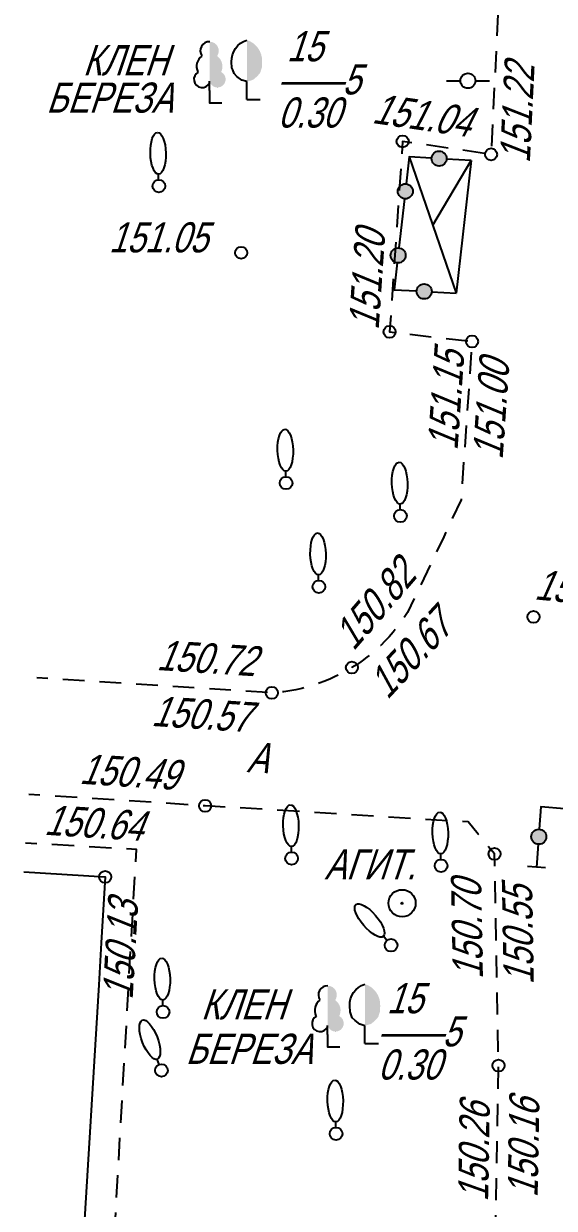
# Model space of a CAD drawing. Header units: metres. Extents: x 4400 to 4556, y 11262 to 11402.
# Drawn here: x 4400.45 to 4418.06, y 11306.5 to 11345.81 of the extents above; entities that cross this region are included whole.
import ezdxf
from ezdxf.enums import TextEntityAlignment as Align

# ---------------------------------------------------------------- set-up
doc = ezdxf.new("R2010")
doc.units = ezdxf.units.M
doc.header["$MEASUREMENT"] = 0
for name, color, linetype, lineweight in [('Внутреннее заполнение', 7, 'Continuous', 25), ('Выгребные ямы', 7, 'Continuous', 25), ('Горизонтали', 7, 'Continuous', 25), ('Граница улицы', 7, 'Continuous', 25), ('Здания', 7, 'Continuous', 25), ('Леса и газоны', 7, 'Continuous', 25), ('Ограды', 7, 'Continuous', 25), ('Отдельно стоящее дерево', 7, 'Continuous', 25), ('Памятники', 7, 'Continuous', 25), ('Фонтаны', 7, 'Continuous', 25), ('Части зданий', 7, 'Continuous', 25)]:
    doc.layers.add(name, color=color, linetype=linetype, lineweight=lineweight)
doc.styles.add('Style-RUSSIAN_1251 I 0.32289', font='RUSSIAN_1251.shx', dxfattribs={"oblique": 18.5})

# ---------------------------------------------------------------- blocks, each defined once
blk = doc.blocks.new('PIKET_19')
at = {"layer": 'Горизонтали', "color": 7, "linetype": 'Continuous', "lineweight": 25}
blk.add_arc((0, 0), 0.2, 0, 360, dxfattribs=at)
blk = doc.blocks.new('PIKET_22')
at = {"layer": 'Горизонтали', "color": 7, "linetype": 'Continuous', "lineweight": 25}
blk.add_arc((0.00014, 0.00018), 0.2, 0, 359.999994, dxfattribs=at)
blk = doc.blocks.new('PIKET_27')
at = {"layer": 'Горизонтали', "color": 7, "linetype": 'Continuous', "lineweight": 25}
blk.add_arc((0.00026, -0.00008), 0.2, 0, 359.999994, dxfattribs=at)
blk = doc.blocks.new('SIFON_1')
at = {"layer": 'Фонтаны', "color": 7, "linetype": 'Continuous', "lineweight": 25}
for p, q in [((-0.714, 0), (-0.25, 0)), ((0.25, 0), (0.714, 0))]:
    blk.add_line(p, q, dxfattribs=at)
blk.add_arc((0, 0), 0.25, 0, 360, dxfattribs=at)
blk = doc.blocks.new('PIKET_29')
at = {"layer": 'Горизонтали', "color": 7, "linetype": 'Continuous', "lineweight": 25}
blk.add_arc((0.00006, -0.00008), 0.2, 0, 359.999994, dxfattribs=at)
blk = doc.blocks.new('PIKET_30')
at = {"layer": 'Горизонтали', "color": 7, "linetype": 'Continuous', "lineweight": 25}
blk.add_arc((0, 0), 0.2, 0, 360, dxfattribs=at)
blk = doc.blocks.new('PIKET_31')
at = {"layer": 'Горизонтали', "color": 7, "linetype": 'Continuous', "lineweight": 25}
blk.add_arc((0, 0), 0.2, 0, 360, dxfattribs=at)
blk = doc.blocks.new('PIKET_32')
at = {"layer": 'Горизонтали', "color": 7, "linetype": 'Continuous', "lineweight": 25}
blk.add_arc((0, 0), 0.2, 0, 360, dxfattribs=at)
blk = doc.blocks.new('msdElementTypeLineString_2')
at = {"layer": 'Ограды', "linetype": 'Continuous', "lineweight": 25}
h = blk.add_hatch(color=7, dxfattribs=at)
edge = h.paths.add_edge_path()
edge.add_arc((1.739, 4.719), 0.25, 0, 360)
h = blk.add_hatch(color=7, dxfattribs=at)
edge = h.paths.add_edge_path()
edge.add_arc((0.619, 3.634), 0.25, 0, 360)
h = blk.add_hatch(color=7, dxfattribs=at)
edge = h.paths.add_edge_path()
edge.add_arc((0.379, 1.506), 0.25, 0, 360)
h = blk.add_hatch(color=7, dxfattribs=at)
edge = h.paths.add_edge_path()
edge.add_arc((1.243, 0.311), 0.25, 0, 360)
at = {"layer": 'Ограды', "color": 7, "linetype": 'Continuous', "lineweight": 25}
for p, q in [((2.808, 4.659), (1.989, 4.705)), ((0.591, 3.386), (0.407, 1.755)), ((1.492, 0.297), (2.311, 0.251))]:
    blk.add_line(p, q, dxfattribs=at)
at = {"layer": 'Ограды', "color": 7, "linetype": 'Continuous', "lineweight": 25, "flags": 128}
for points in [[(1.49, 4.733), (0.747, 4.774), (0.647, 3.883)], [(0.351, 1.258), (0.25, 0.366), (0.993, 0.325)]]:
    blk.add_lwpolyline(points, dxfattribs=at)
at = {"layer": 'Ограды', "color": 7, "linetype": 'Continuous', "lineweight": 25}
for centre in [(1.739, 4.719), (1.739, 4.719), (0.619, 3.634), (0.619, 3.634), (0.379, 1.506), (0.379, 1.506), (1.243, 0.311), (1.243, 0.311)]:
    blk.add_circle(centre, 0.25, dxfattribs=at)
blk = doc.blocks.new('msdElementTypeLineString_5')
at = {"layer": 'Ограды', "linetype": 'Continuous', "lineweight": 25}
h = blk.add_hatch(color=7, dxfattribs=at)
edge = h.paths.add_edge_path()
edge.add_arc((1.424, 2.17), 0.25, 0, 360)
h = blk.add_hatch(color=7, dxfattribs=at)
edge = h.paths.add_edge_path()
edge.add_arc((11.375, 2.307), 0.25, 0, 360)
h = blk.add_hatch(color=7, dxfattribs=at)
edge = h.paths.add_edge_path()
edge.add_arc((3.438, 2.022), 0.25, 0, 360)
h = blk.add_hatch(color=7, dxfattribs=at)
edge = h.paths.add_edge_path()
edge.add_arc((5.453, 1.874), 0.25, 0, 360)
h = blk.add_hatch(color=7, dxfattribs=at)
edge = h.paths.add_edge_path()
edge.add_arc((7.467, 1.726), 0.25, 0, 360)
h = blk.add_hatch(color=7, dxfattribs=at)
edge = h.paths.add_edge_path()
edge.add_arc((9.447, 1.879), 0.25, 0, 360)
h = blk.add_hatch(color=7, dxfattribs=at)
edge = h.paths.add_edge_path()
edge.add_arc((13.312, 1.733), 0.25, 0, 360)
h = blk.add_hatch(color=7, dxfattribs=at)
edge = h.paths.add_edge_path()
edge.add_arc((0.325, 1.258), 0.25, 0, 360)
h = blk.add_hatch(color=7, dxfattribs=at)
edge = h.paths.add_edge_path()
edge.add_arc((15.255, 1.193), 0.25, 0, 360)
h = blk.add_hatch(color=7, dxfattribs=at)
edge = h.paths.add_edge_path()
edge.add_arc((17.266, 1.002), 0.25, 0, 360)
at = {"layer": 'Ограды', "color": 7, "linetype": 'Continuous', "lineweight": 25}
for p, q in [((3.189, 2.04), (1.673, 2.152)), ((13.072, 1.804), (11.615, 2.236)), ((7.218, 1.745), (5.702, 1.856)), ((15.009, 1.23), (13.552, 1.662)), ((0.306, 1.009), (0.251, 0.251)), ((17.017, 1.025), (15.504, 1.169)), ((18.271, 0.906), (17.515, 0.978))]:
    blk.add_line(p, q, dxfattribs=at)
at = {"layer": 'Ограды', "color": 7, "linetype": 'Continuous', "lineweight": 25, "flags": 128}
for points in [[(11.136, 2.378), (11.084, 2.394), (9.685, 1.954)], [(1.175, 2.188), (0.397, 2.246), (0.343, 1.507)], [(5.204, 1.893), (3.888, 1.989), (3.688, 2.004)], [(9.208, 1.804), (8.677, 1.638), (7.717, 1.708)]]:
    blk.add_lwpolyline(points, dxfattribs=at)
at = {"layer": 'Ограды', "color": 7, "linetype": 'Continuous', "lineweight": 25}
for centre in [(1.424, 2.17), (1.424, 2.17), (11.375, 2.307), (11.375, 2.307), (3.438, 2.022), (3.438, 2.022), (5.453, 1.874), (5.453, 1.874), (7.467, 1.726), (7.467, 1.726), (9.447, 1.879), (9.447, 1.879), (13.312, 1.733), (13.312, 1.733), (0.325, 1.258), (0.325, 1.258), (15.255, 1.193), (15.255, 1.193), (17.266, 1.002), (17.266, 1.002)]:
    blk.add_circle(centre, 0.25, dxfattribs=at)
blk = doc.blocks.new('PIKET_36')
at = {"layer": 'Горизонтали', "color": 7, "linetype": 'Continuous', "lineweight": 25}
blk.add_arc((0, 0), 0.2, 0, 360, dxfattribs=at)
blk = doc.blocks.new('PIKET_209')
at = {"layer": 'Горизонтали', "color": 7, "linetype": 'Continuous', "lineweight": 25}
blk.add_arc((0, 0), 0.2, 0, 360, dxfattribs=at)
blk = doc.blocks.new('PIKET_212')
at = {"layer": 'Горизонтали', "color": 7, "linetype": 'Continuous', "lineweight": 25}
blk.add_arc((0, 0), 0.2, 0, 360, dxfattribs=at)
blk = doc.blocks.new('PIKET_213')
at = {"layer": 'Горизонтали', "color": 7, "linetype": 'Continuous', "lineweight": 25}
blk.add_arc((0, 0), 0.2, 0, 360, dxfattribs=at)
blk = doc.blocks.new('DEREVO_86')
at = {"layer": 'Отдельно стоящее дерево', "color": 7, "linetype": 'Continuous', "lineweight": 25, "flags": 128}
blk.add_lwpolyline([(-0.007, 0.21), (-0.007, 0.393)], dxfattribs=at)
at = {"layer": 'Отдельно стоящее дерево', "color": 7, "linetype": 'Continuous', "lineweight": 25}
blk.add_arc((0, 0), 0.21, 0, 359.99999, dxfattribs=at)
blk.add_ellipse((-0.0255, 1.088), major_axis=(-0.0185, 0.695), ratio=0.3698286, dxfattribs=at)
blk = doc.blocks.new('DEREVO_87')
at = {"layer": 'Отдельно стоящее дерево', "color": 7, "linetype": 'Continuous', "lineweight": 25, "flags": 128}
blk.add_lwpolyline([(-0.007, 0.21), (-0.007, 0.393)], dxfattribs=at)
at = {"layer": 'Отдельно стоящее дерево', "color": 7, "linetype": 'Continuous', "lineweight": 25}
blk.add_arc((0, 0), 0.21, 0, 359.99999, dxfattribs=at)
blk.add_ellipse((-0.0255, 1.088), major_axis=(-0.0185, 0.695), ratio=0.3698286, dxfattribs=at)
blk = doc.blocks.new('DEREVO_88')
at = {"layer": 'Отдельно стоящее дерево', "color": 7, "linetype": 'Continuous', "lineweight": 25, "flags": 128}
blk.add_lwpolyline([(-0.007, 0.21), (-0.007, 0.393)], dxfattribs=at)
at = {"layer": 'Отдельно стоящее дерево', "color": 7, "linetype": 'Continuous', "lineweight": 25}
blk.add_arc((0, 0), 0.21, 0, 359.99999, dxfattribs=at)
blk.add_ellipse((-0.0255, 1.088), major_axis=(-0.0185, 0.695), ratio=0.3698286, dxfattribs=at)
blk = doc.blocks.new('DEREVO_89')
at = {"layer": 'Отдельно стоящее дерево', "color": 7, "linetype": 'Continuous', "lineweight": 25, "flags": 128}
blk.add_lwpolyline([(-0.007, 0.21), (-0.007, 0.393)], dxfattribs=at)
at = {"layer": 'Отдельно стоящее дерево', "color": 7, "linetype": 'Continuous', "lineweight": 25}
blk.add_arc((0, 0), 0.21, 0, 360, dxfattribs=at)
blk.add_ellipse((-0.026, 1.088), major_axis=(-0.019, 0.695), ratio=0.369829, dxfattribs=at)
blk = doc.blocks.new('DEREVO_91')
at = {"layer": 'Отдельно стоящее дерево', "color": 7, "linetype": 'Continuous', "lineweight": 25, "flags": 128}
blk.add_lwpolyline([(-0.007, 0.21), (-0.007, 0.393)], dxfattribs=at)
at = {"layer": 'Отдельно стоящее дерево', "color": 7, "linetype": 'Continuous', "lineweight": 25}
blk.add_arc((0, 0), 0.21, 0, 360, dxfattribs=at)
blk.add_ellipse((-0.025, 1.088), major_axis=(-0.019, 0.695), ratio=0.369829, dxfattribs=at)
blk = doc.blocks.new('DEREVO_92')
at = {"layer": 'Отдельно стоящее дерево', "color": 7, "linetype": 'Continuous', "lineweight": 25, "flags": 128}
blk.add_lwpolyline([(-0.007, 0.21), (-0.007, 0.393)], dxfattribs=at)
at = {"layer": 'Отдельно стоящее дерево', "color": 7, "linetype": 'Continuous', "lineweight": 25}
blk.add_arc((0, 0), 0.21, 0, 359.99999, dxfattribs=at)
blk.add_ellipse((-0.0255, 1.088), major_axis=(-0.0185, 0.695), ratio=0.3698286, dxfattribs=at)
blk = doc.blocks.new('DEREVO_93')
at = {"layer": 'Отдельно стоящее дерево', "color": 7, "linetype": 'Continuous', "lineweight": 25, "flags": 128}
blk.add_lwpolyline([(-0.007, 0.21), (-0.007, 0.393)], dxfattribs=at)
at = {"layer": 'Отдельно стоящее дерево', "color": 7, "linetype": 'Continuous', "lineweight": 25}
blk.add_arc((0, 0), 0.21, 0, 360, dxfattribs=at)
blk.add_ellipse((-0.026, 1.088), major_axis=(-0.019, 0.695), ratio=0.369829, dxfattribs=at)
blk = doc.blocks.new('DEREVO_94')
at = {"layer": 'Отдельно стоящее дерево', "color": 7, "linetype": 'Continuous', "lineweight": 25, "flags": 128}
blk.add_lwpolyline([(-0.007, 0.21), (-0.007, 0.393)], dxfattribs=at)
at = {"layer": 'Отдельно стоящее дерево', "color": 7, "linetype": 'Continuous', "lineweight": 25}
blk.add_arc((0, 0), 0.21, 0, 359.99999, dxfattribs=at)
blk.add_ellipse((-0.0255, 1.088), major_axis=(-0.0185, 0.695), ratio=0.3698286, dxfattribs=at)
blk = doc.blocks.new('DEREVO_95')
at = {"layer": 'Отдельно стоящее дерево', "color": 7, "linetype": 'Continuous', "lineweight": 25, "flags": 128}
blk.add_lwpolyline([(-0.007, 0.21), (-0.007, 0.393)], dxfattribs=at)
at = {"layer": 'Отдельно стоящее дерево', "color": 7, "linetype": 'Continuous', "lineweight": 25}
blk.add_arc((0, 0), 0.21, 0, 359.99999, dxfattribs=at)
blk.add_ellipse((-0.0255, 1.088), major_axis=(-0.0185, 0.695), ratio=0.3698286, dxfattribs=at)
blk = doc.blocks.new('DEREVO_96')
at = {"layer": 'Отдельно стоящее дерево', "color": 7, "linetype": 'Continuous', "lineweight": 25, "flags": 128}
blk.add_lwpolyline([(-0.007, 0.21), (-0.007, 0.393)], dxfattribs=at)
at = {"layer": 'Отдельно стоящее дерево', "color": 7, "linetype": 'Continuous', "lineweight": 25}
blk.add_arc((0, 0), 0.21, 0, 359.99999, dxfattribs=at)
blk.add_ellipse((-0.0255, 1.088), major_axis=(-0.0185, 0.695), ratio=0.3698286, dxfattribs=at)
blk = doc.blocks.new('PIKET_215')
at = {"layer": 'Горизонтали', "color": 7, "linetype": 'Continuous', "lineweight": 25}
blk.add_arc((0, 0), 0.2, 0, 360, dxfattribs=at)
blk = doc.blocks.new('AFIS_1_1')
at = {"layer": 'Памятники', "linetype": 'Continuous', "lineweight": 25}
h = blk.add_hatch(color=7, dxfattribs=at)
edge = h.paths.add_edge_path()
edge.add_arc((0, 0), 0.025, 0, 360)
at = {"layer": 'Памятники', "color": 7, "linetype": 'Continuous', "lineweight": 25}
blk.add_circle((0, 0), 0.025, dxfattribs=at)
blk.add_arc((0, 0), 0.45, 0, 360, dxfattribs=at)
blk = doc.blocks.new('LISTVL_3')
at = {"layer": 'Леса и газоны', "linetype": 'Continuous', "lineweight": 25}
blk.add_hatch(color=7, dxfattribs=at).paths.add_polyline_path([(0, 0.716, 1.560755), (0.385, 1.024), (0.388, 1.03, 0.363475), (0.254, 1.552), (0.254, 1.559, 0.605867), (0, 2.03)])
at = {"layer": 'Леса и газоны', "color": 7, "linetype": 'Continuous', "lineweight": 25}
blk.add_line((0.25, 0.511), (0.251, 0.511), dxfattribs=at)
at = {"layer": 'Леса и газоны', "color": 7, "linetype": 'Continuous', "lineweight": 25, "flags": 128}
for points in [[(0, 0.41), (0, 0.716)], [(0, 0.41), (0, 0), (0.403, 0)]]:
    blk.add_lwpolyline(points, dxfattribs=at)
at = {"layer": 'Леса и газоны', "color": 7, "linetype": 'Continuous', "lineweight": 25}
for centre, radius, start, end in [((-0.004, 1.728), 0.302, 87.9054, 214.1094), ((-0.01, 1.211), 0.42, 125.6529, 205.5526), ((-0.248, 0.781), 0.271, 117.6072, 335.8238)]:
    blk.add_arc(centre, radius, start, end, dxfattribs=at)
blk = doc.blocks.new('MLISTV_3')
at = {"layer": 'Леса и газоны', "linetype": 'Continuous', "lineweight": 25}
blk.add_hatch(color=7, dxfattribs=at).paths.add_polyline_path([(0, 0.59), (0.173, 0.641), (0.228, 0.669), (0.329, 0.758), (0.422, 0.856), (0.449, 0.903), (0.47, 0.98), (0.496, 1.053), (0.498, 1.062), (0.505, 1.248, 0.341141), (0, 1.97)])
at = {"layer": 'Леса и газоны', "color": 7, "linetype": 'Continuous', "lineweight": 25}
blk.add_line((0, 0), (0, 0.59), dxfattribs=at)
at = {"layer": 'Леса и газоны', "color": 7, "linetype": 'Continuous', "lineweight": 25, "flags": 128}
blk.add_lwpolyline([(0, 0.59), (-0.173, 0.641), (-0.329, 0.758), (-0.422, 0.856), (-0.47, 0.98), (-0.496, 1.053), (-0.506, 1.248), (-0.506, 1.248, -0.344174), (0, 1.97)], format="xyb", dxfattribs=at)
blk.add_lwpolyline([(0, 0), (0.443, 0)], dxfattribs=at)
blk = doc.blocks.new('LISTVL_5')
at = {"layer": 'Леса и газоны', "linetype": 'Continuous', "lineweight": 25}
blk.add_hatch(color=7, dxfattribs=at).paths.add_polyline_path([(0, 0.716, 1.560755), (0.385, 1.024), (0.388, 1.03, 0.363475), (0.254, 1.552), (0.254, 1.559, 0.605867), (0, 2.03)])
at = {"layer": 'Леса и газоны', "color": 7, "linetype": 'Continuous', "lineweight": 25}
blk.add_line((0.25, 0.511), (0.251, 0.511), dxfattribs=at)
at = {"layer": 'Леса и газоны', "color": 7, "linetype": 'Continuous', "lineweight": 25, "flags": 128}
for points in [[(0, 0.41), (0, 0.716)], [(0, 0.41), (0, 0), (0.403, 0)]]:
    blk.add_lwpolyline(points, dxfattribs=at)
at = {"layer": 'Леса и газоны', "color": 7, "linetype": 'Continuous', "lineweight": 25}
for centre, radius, start, end in [((-0.004, 1.728), 0.302, 87.9054, 214.1094), ((-0.01, 1.211), 0.42, 125.6529, 205.5526), ((-0.248, 0.781), 0.271, 117.6072, 335.8238)]:
    blk.add_arc(centre, radius, start, end, dxfattribs=at)
blk = doc.blocks.new('MLISTV_5')
at = {"layer": 'Леса и газоны', "linetype": 'Continuous', "lineweight": 25}
blk.add_hatch(color=7, dxfattribs=at).paths.add_polyline_path([(0, 0.59), (0.173, 0.641), (0.228, 0.669), (0.329, 0.758), (0.422, 0.856), (0.449, 0.903), (0.47, 0.98), (0.496, 1.053), (0.498, 1.062), (0.505, 1.248, 0.341141), (0, 1.97)])
at = {"layer": 'Леса и газоны', "color": 7, "linetype": 'Continuous', "lineweight": 25}
blk.add_line((0, 0), (0, 0.59), dxfattribs=at)
at = {"layer": 'Леса и газоны', "color": 7, "linetype": 'Continuous', "lineweight": 25, "flags": 128}
blk.add_lwpolyline([(0, 0.59), (-0.173, 0.641), (-0.329, 0.758), (-0.422, 0.856), (-0.47, 0.98), (-0.496, 1.053), (-0.506, 1.248), (-0.506, 1.248, -0.344174), (0, 1.97)], format="xyb", dxfattribs=at)
blk.add_lwpolyline([(0, 0), (0.443, 0)], dxfattribs=at)
blk = doc.blocks.new('msdElementTypeLineString_70')
at = {"layer": 'Граница улицы', "color": 7, "linetype": 'Continuous', "lineweight": 25}
for p, q in [((15.298, 22.518), (15.263, 21.8)), ((15.239, 21.301), (15.204, 20.583)), ((15.18, 20.083), (15.145, 19.366)), ((15.12, 18.866), (15.085, 18.148)), ((13.645, 18.081), (12.934, 18.185)), ((14.851, 17.904), (14.14, 18.008)), ((12.075, 17.389), (12.026, 16.672)), ((11.992, 16.173), (11.943, 15.456)), ((11.909, 14.957), (11.86, 14.24)), ((11.826, 13.741), (11.777, 13.024)), ((12.375, 11.904), (13.089, 11.82)), ((13.586, 11.762), (14.3, 11.678)), ((14.416, 11.305), (14.366, 10.588)), ((14.332, 10.089), (14.282, 9.372)), ((14.247, 8.873), (14.197, 8.156)), ((14.162, 7.657), (14.112, 6.94)), ((13.047, 4.235), (12.737, 3.586)), ((0.359, 0.477), (0, 0.5)), ((1.575, 0.399), (0.858, 0.445)), ((2.792, 0.321), (2.074, 0.367)), ((4.008, 0.243), (3.291, 0.289)), ((5.224, 0.165), (4.507, 0.211)), ((6.44, 0.087), (5.723, 0.133)), ((7.657, 0.009), (6.939, 0.055))]:
    blk.add_line(p, q, dxfattribs=at)
at = {"layer": 'Граница улицы', "color": 7, "linetype": 'Continuous', "lineweight": 25, "flags": 128}
for points in [[(12.439, 18.257), (12.138, 18.301), (12.11, 17.888)], [(11.742, 12.525), (11.705, 11.983), (11.879, 11.962)], [(14.077, 6.442), (14.075, 6.407), (13.784, 5.788)], [(13.572, 5.335), (13.5, 5.182), (13.263, 4.686)], [(12.521, 3.135), (12.296, 2.664), (12.189, 2.499)], [(11.89, 2.099), (11.822, 2.015), (11.689, 1.863), (11.552, 1.717), (11.409, 1.575), (11.404, 1.57)], [(11.027, 1.242), (10.952, 1.181), (10.791, 1.061), (10.625, 0.947), (10.456, 0.838), (10.439, 0.829)], [(10.002, 0.587), (9.926, 0.55), (9.743, 0.466), (9.558, 0.389), (9.369, 0.318), (9.34, 0.308)], [(8.861, 0.165), (8.791, 0.147), (8.595, 0.104), (8.397, 0.067), (8.198, 0.038), (8.155, 0.033)]]:
    blk.add_lwpolyline(points, dxfattribs=at)
blk = doc.blocks.new('msdElementTypeLineString_71')
at = {"layer": 'Граница улицы', "color": 7, "linetype": 'Continuous', "lineweight": 25}
for p, q in [((0.366, 25.608), (0.001, 25.632)), ((1.596, 25.528), (0.865, 25.576)), ((2.825, 25.449), (2.095, 25.496)), ((4.055, 25.369), (3.324, 25.417)), ((5.284, 25.29), (4.554, 25.337)), ((7.744, 25.137), (7.013, 25.182)), ((8.974, 25.061), (8.243, 25.106)), ((10.204, 24.985), (9.473, 25.03)), ((11.434, 24.909), (10.703, 24.954)), ((12.663, 24.834), (11.933, 24.879)), ((13.893, 24.758), (13.162, 24.803)), ((15.484, 22.019), (15.47, 22.751)), ((15.507, 20.787), (15.493, 21.519)), ((15.53, 19.555), (15.516, 20.287)), ((15.553, 18.323), (15.539, 19.055)), ((15.575, 17.091), (15.562, 17.823)), ((15.57, 15.859), (15.583, 16.592)), ((15.548, 14.627), (15.561, 15.36)), ((15.526, 13.395), (15.539, 14.128)), ((15.504, 12.164), (15.517, 12.896)), ((15.482, 10.932), (15.495, 11.664)), ((15.459, 9.7), (15.473, 10.432)), ((15.437, 8.468), (15.45, 9.2)), ((15.415, 7.236), (15.428, 7.968)), ((15.393, 6.004), (15.406, 6.736)), ((15.371, 4.772), (15.384, 5.504)), ((15.349, 3.54), (15.362, 4.272)), ((15.326, 2.308), (15.34, 3.04)), ((15.304, 1.076), (15.317, 1.808)), ((11.824, 0.419), (12.187, 0.375)), ((12.683, 0.315), (13.41, 0.227)), ((13.907, 0.167), (14.633, 0.079))]:
    blk.add_line(p, q, dxfattribs=at)
at = {"layer": 'Граница улицы', "color": 7, "linetype": 'Continuous', "lineweight": 25, "flags": 128}
for points in [[(6.514, 25.212), (5.846, 25.253), (5.783, 25.257)], [(14.925, 24.293), (14.912, 24.31), (14.575, 24.716), (14.392, 24.727)], [(15.461, 23.251), (15.453, 23.656), (15.244, 23.908)], [(15.13, 0.019), (15.285, 0), (15.295, 0.576)]]:
    blk.add_lwpolyline(points, dxfattribs=at)
blk = doc.blocks.new('msdElementTypeLineString_88')
at = {"layer": 'Части зданий', "color": 7, "linetype": 'Continuous', "lineweight": 25}
for p, q in [((0.37, 23.573), (0, 23.594)), ((1.607, 23.503), (0.869, 23.545)), ((2.845, 23.432), (2.107, 23.474)), ((3.582, 21.74), (3.624, 22.479)), ((3.512, 20.502), (3.553, 21.241)), ((3.441, 19.265), (3.483, 20.003)), ((3.371, 18.027), (3.413, 18.766)), ((3.3, 16.789), (3.342, 17.528)), ((3.23, 15.552), (3.272, 16.29)), ((3.16, 14.314), (3.202, 15.052)), ((3.089, 13.076), (3.131, 13.815)), ((3.019, 11.838), (3.061, 12.577)), ((2.949, 10.601), (2.991, 11.339)), ((4.048, 10.407), (3.31, 10.449)), ((5.286, 10.336), (4.547, 10.378)), ((6.524, 10.266), (5.785, 10.308)), ((7.761, 10.196), (7.023, 10.238)), ((8.999, 10.125), (8.26, 10.167)), ((10.237, 10.055), (9.498, 10.097)), ((10.925, 8.319), (10.967, 9.058)), ((10.855, 7.082), (10.897, 7.82)), ((10.784, 5.844), (10.826, 6.582)), ((10.714, 4.606), (10.756, 5.345)), ((10.644, 3.368), (10.686, 4.107)), ((10.503, 0.893), (10.545, 1.632)), ((11.934, 0), (11.57, 0.069))]:
    blk.add_line(p, q, dxfattribs=at)
at = {"layer": 'Части зданий', "color": 7, "linetype": 'Continuous', "lineweight": 25, "flags": 128}
for points in [[(3.652, 22.978), (3.675, 23.385), (3.344, 23.404)], [(10.995, 9.557), (11.021, 10.01), (10.736, 10.027)], [(10.573, 2.131), (10.575, 2.166), (10.615, 2.869)], [(11.079, 0.161), (10.979, 0.18), (10.468, 0.276), (10.475, 0.394)]]:
    blk.add_lwpolyline(points, dxfattribs=at)
blk = doc.blocks.new('msdElementTypeTextNode_15')
at = {"layer": 'Леса и газоны', "color": 7, "linetype": 'Continuous', "lineweight": 25, "style": 'Style-RUSSIAN_1251 I 0.32289', "oblique": 18.5, "width": 0.8}
for s, p in [(' 15', (0, 1.1)), ('——5', (0, 0)), ('0.30', (0, -1.1))]:
    blk.add_text(s, height=1, dxfattribs=at).set_placement(p, align=Align.MIDDLE_LEFT)
blk = doc.blocks.new('msdElementTypeTextNode_17')
at = {"layer": 'Леса и газоны', "color": 7, "linetype": 'Continuous', "lineweight": 25, "style": 'Style-RUSSIAN_1251 I 0.32289', "oblique": 18.5, "width": 0.8}
for s, p in [(' 15', (0, 1.1)), ('——5', (0, 0)), ('0.30', (0, -1.1))]:
    blk.add_text(s, height=1, dxfattribs=at).set_placement(p, align=Align.MIDDLE_LEFT)

msp = doc.modelspace()

# ---------------------------------------------------------------- linework, layer by layer
at = {"layer": 'Внутреннее заполнение', "color": 7, "linetype": 'Continuous', "lineweight": 25}
for p, q in [((4413.247, 11341.39), (4414.811, 11336.867)), ((4414.029, 11339.129), (4415.308, 11341.275))]:
    msp.add_line(p, q, dxfattribs=at)
at = {"layer": 'Внутреннее заполнение', "color": 7, "linetype": 'Continuous', "lineweight": 25, "flags": 128}
msp.add_lwpolyline([(4417.773, 11317.8), (4417.474, 11317.822), (4417.174, 11317.844)], dxfattribs=at)
at = {"layer": 'Выгребные ямы', "color": 7, "linetype": 'Continuous', "lineweight": 25}
msp.add_line((4415.308, 11341.275), (4414.811, 11336.867), dxfattribs=at)
at = {"layer": 'Здания', "color": 7, "linetype": 'Continuous', "lineweight": 25, "flags": 128}
msp.add_lwpolyline([(4400.453, 11317.664), (4403.159, 11317.497), (4403.026, 11315.308), (4402.942, 11313.918), (4402.403, 11305.041)], dxfattribs=at)

# ---------------------------------------------------------------- block references
at = {"layer": 'Горизонтали', "color": 7, "linetype": 'Continuous', "lineweight": 25}
for name, p in [('PIKET_30', (4413.03, 11341.905)), ('PIKET_29', (4415.964, 11341.476)), ('PIKET_27', (4407.67, 11338.212)), ('PIKET_31', (4412.597, 11335.587)), ('PIKET_32', (4415.333, 11335.265)), ('PIKET_19', (4417.371, 11326.123)), ('PIKET_215', (4411.348, 11324.442)), ('PIKET_213', (4408.69, 11323.604)), ('PIKET_212', (4406.474, 11319.856)), ('PIKET_22', (4416.081, 11318.259)), ('PIKET_209', (4403.159, 11317.497)), ('PIKET_36', (4416.212, 11311.236))]:
    msp.add_blockref(name, p, dxfattribs=at)
at = {"layer": 'Граница улицы', "color": 7, "linetype": 'Continuous', "lineweight": 25}
for name, p in [('msdElementTypeLineString_70', (4400.892, 11323.604)), ('msdElementTypeLineString_71', (4400.628, 11294.603))]:
    msp.add_blockref(name, p, dxfattribs=at)
at = {"layer": 'Леса и газоны', "color": 7, "linetype": 'Continuous', "lineweight": 25}
for name, p in [('msdElementTypeTextNode_15', (4408.886, 11343.964)), ('LISTVL_3', (4406.621, 11343.184)), ('MLISTV_3', (4407.861, 11343.298)), ('LISTVL_5', (4410.54, 11311.853)), ('MLISTV_5', (4411.78, 11311.968)), ('msdElementTypeTextNode_17', (4412.206, 11312.371))]:
    msp.add_blockref(name, p, dxfattribs=at)
at = {"layer": 'Ограды', "color": 7, "linetype": 'Continuous', "lineweight": 25}
for name, p in [('msdElementTypeLineString_2', (4412.5, 11336.616)), ('msdElementTypeLineString_5', (4417.223, 11317.571))]:
    msp.add_blockref(name, p, dxfattribs=at)
at = {"layer": 'Отдельно стоящее дерево', "color": 7, "linetype": 'Continuous', "lineweight": 25}
for name, p in [('DEREVO_96', (4404.939, 11340.423)), ('DEREVO_95', (4409.161, 11330.569)), ('DEREVO_94', (4412.957, 11329.476)), ('DEREVO_93', (4410.249, 11327.127)), ('DEREVO_87', (4409.346, 11318.111)), ('DEREVO_88', (4414.305, 11317.866)), ('DEREVO_92', (4405.079, 11313.018)), ('DEREVO_86', (4410.82, 11308.973))]:
    msp.add_blockref(name, p, dxfattribs=at)
for name, p, rotation in [('DEREVO_89', (4412.644, 11315.226), 39.36120561102995), ('DEREVO_91', (4405.026, 11311.076), 19.45434002234271)]:
    msp.add_blockref(name, p, dxfattribs=dict(at, rotation=rotation))
at = {"layer": 'Памятники', "color": 7, "linetype": 'Continuous', "lineweight": 25}
msp.add_blockref('AFIS_1_1', (4413.011, 11316.623), dxfattribs=at)
at = {"layer": 'Фонтаны', "color": 7, "linetype": 'Continuous', "lineweight": 25}
msp.add_blockref('SIFON_1', (4415.197, 11343.918), dxfattribs=at)
at = {"layer": 'Части зданий', "color": 7, "linetype": 'Continuous', "lineweight": 25}
msp.add_blockref('msdElementTypeLineString_88', (4400.518, 11295.022), dxfattribs=at)

# ---------------------------------------------------------------- texts
at = {"layer": 'Горизонтали', "color": 7, "linetype": 'Continuous', "lineweight": 25, "style": 'Style-RUSSIAN_1251 I 0.32289', "oblique": 18.5}
for s, rotation, width, p in [('151.22', 87.2163, 0.800001, (4417.251, 11341.17)), ('151.04', 351.6716, 0.800001, (4411.987, 11342.52)), ('151.20', 86.0842, 0.800001, (4412.232, 11335.631)), ('151.15', 86.0074, 0.800001, (4414.851, 11331.635)), ('151.00', 86.0074, 0.800001, (4416.347, 11331.33)), ('150.82', 49.2862, 0.8, (4411.399, 11324.967)), ('150.81', 354.594, 0.799996, (4417.383, 11326.709)), ('150.67', 47.2154, 0.8, (4412.527, 11323.355)), ('150.72', 356.3313, 0.8, (4404.852, 11324.364)), ('150.57', 356.3313, 0.8, (4404.676, 11322.508)), ('150.49', 356.2986, 0.8, (4402.291, 11320.59)), ('150.64', 356.2986, 0.8, (4401.124, 11318.897)), ('150.70', 91.0674, 0.800001, (4415.696, 11314.106)), ('150.55', 91.0674, 0.800001, (4417.385, 11313.921)), ('150.13', 86.7473, 0.799996, (4404.068, 11313.409)), ('150.26', 88.9701, 0.799996, (4415.865, 11306.713))]:
    msp.add_text(s, height=1, rotation=rotation, dxfattribs=dict(at, width=width)).set_placement(p)
at = {"layer": 'Горизонтали', "color": 7, "linetype": 'Continuous', "lineweight": 25, "style": 'Style-RUSSIAN_1251 I 0.32289', "oblique": 18.5, "width": 0.800001}
msp.add_text('151.05', height=1, dxfattribs=at).set_placement((4403.277, 11338.222))
at = {"layer": 'Горизонтали', "color": 7, "linetype": 'Continuous', "lineweight": 25, "style": 'Style-RUSSIAN_1251 I 0.32289', "oblique": 18.5, "width": 0.799996}
msp.add_text('150.16', height=1, rotation=88.9701, dxfattribs=at).set_placement((4416.51, 11306.867), align=Align.TOP_LEFT)
at = {"layer": 'Граница улицы', "color": 7, "linetype": 'Continuous', "lineweight": 25, "style": 'Style-RUSSIAN_1251 I 0.32289', "oblique": 18.5, "width": 0.799996}
msp.add_text('А', height=1, rotation=356.7866, dxfattribs=at).set_placement((4407.842, 11320.976))
at = {"layer": 'Леса и газоны', "color": 7, "linetype": 'Continuous', "lineweight": 25, "style": 'Style-RUSSIAN_1251 I 0.32289', "oblique": 18.5, "width": 0.8}
for s, p in [('КЛЕН', (4402.413, 11344.1)), ('БЕРЕЗА', (4401.199, 11342.859)), ('КЛЕН', (4406.332, 11312.77)), ('БЕРЕЗА', (4405.829, 11311.292))]:
    msp.add_text(s, height=1, dxfattribs=at).set_placement(p)
at = {"layer": 'Памятники', "color": 7, "linetype": 'Continuous', "lineweight": 25, "style": 'Style-RUSSIAN_1251 I 0.32289', "oblique": 18.5, "width": 0.8}
msp.add_text('АГИТ.', height=1, dxfattribs=at).set_placement((4410.433, 11317.414))

doc.saveas('drawing.dxf')
